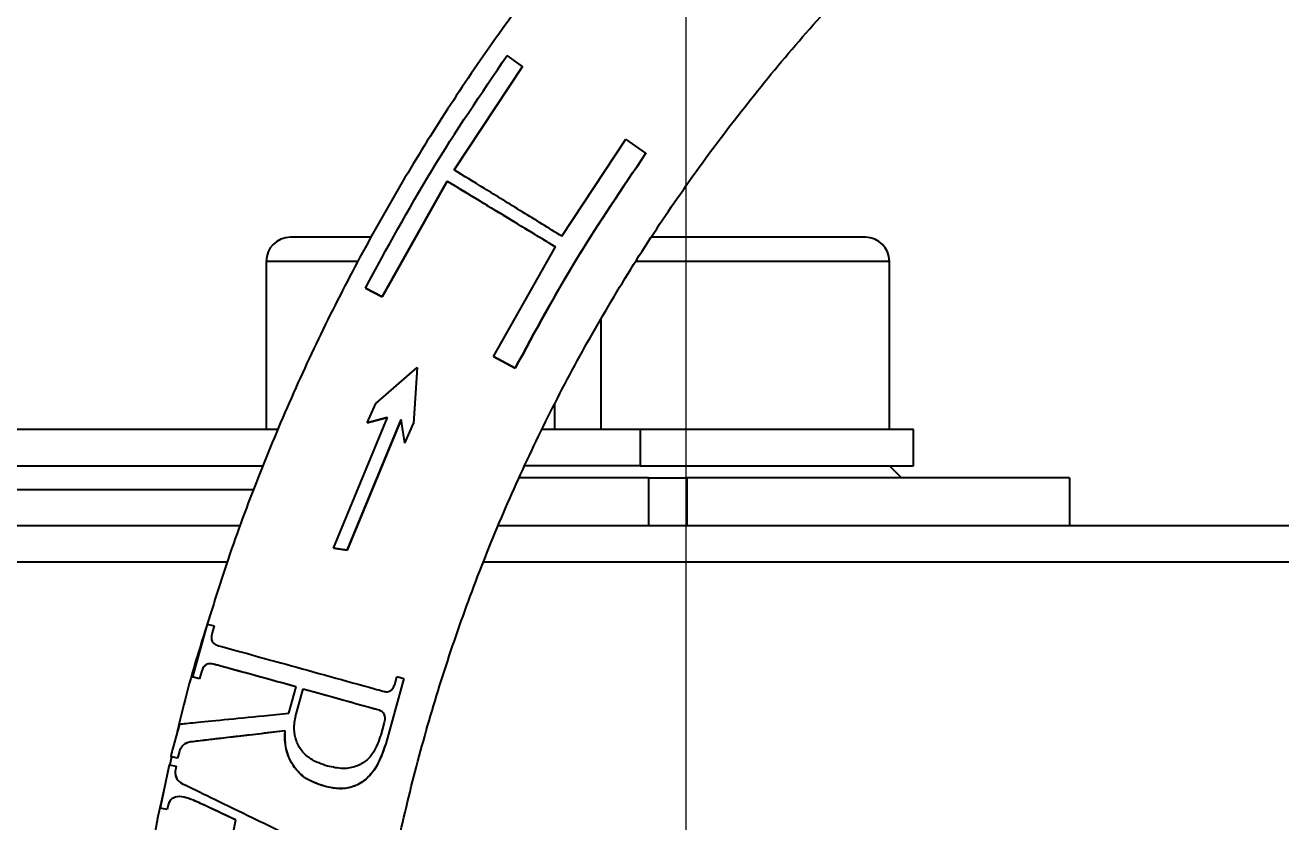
# Model space of a CAD drawing. Header units: millimetres. Extents: x 2404 to 4548, y 1024 to 2541.
# Drawn here: x 3092.6 to 3197, y 1456 to 1522.3 of the extents above; entities that cross this region are included whole.
import ezdxf

# ---------------------------------------------------------------- set-up
doc = ezdxf.new("R2010")
doc.units = ezdxf.units.MM
doc.layers.add('AM_5', color=3, linetype='Continuous', lineweight=25)
doc.styles.add('SLDTEXTSTYLE1', font='txt.shx', dxfattribs={"width": 0.7, "bigfont": 'gbcbig.shx'})
doc.dimstyles.new('SLDDIMSTYLE12$0', dxfattribs={"dimtxt": 12, "dimasz": 10, "dimexe": 0, "dimexo": 0.0625, "dimgap": 0.875, "dimtad": 1, "dimdec": 1, "dimlfac": 1.8, "dimrnd": 1e-09, "dimzin": 12, "dimdsep": 46, "dimtxsty": 'SLDTEXTSTYLE1', "dimcen": 0.09, "dimdle": 8.16, "dimclrd": 3, "dimclre": 3, "dimadec": 0, "dimazin": 3, "dimtfac": 1, "dimtdec": 1, "dimtofl": 0, "dimtmove": 0, "dimatfit": 3, "dimfxl": 0, "dimfrac": 2, "dimtolj": 1, "dimlwd": 5, "dimlwe": 5, "dimarcsym": 0})

# ---------------------------------------------------------------- blocks, each defined once
blk = doc.blocks.new('*D69')
at = {"layer": 'AM_5', "color": 3, "linetype": 'Continuous', "lineweight": 5, "transparency": 16777216}
for p, q in [((3147.59, 1455.39), (3147.59, 1604.5)), ((3260.37, 1604.5), (3157.59, 1604.5))]:
    blk.add_line(p, q, dxfattribs=at)
at = {"layer": 'AM_5', "color": 3, "lineweight": 5, "transparency": 16777216}
blk.add_line((3270.37, 1420.92), (3270.37, 1604.5), dxfattribs=at)
at = {"layer": 'AM_5', "color": 3, "transparency": 16777216}
for points in [[(3157.59, 1606.17), (3157.59, 1602.84), (3147.59, 1604.5)], [(3260.37, 1606.17), (3260.37, 1602.84), (3270.37, 1604.5)]]:
    blk.add_solid(points, dxfattribs=at)
at = {"layer": 'Defpoints', "color": 0, "transparency": 16777216}
for p in [(3147.59, 1604.5), (3147.59, 1455.33), (3270.37, 1420.86)]:
    blk.add_point(p, dxfattribs=at)
at = {"layer": 'AM_5', "color": 0, "transparency": 16777216, "insert": (3208.98, 1611.38), "char_height": 12, "attachment_point": 5, "style": 'SLDTEXTSTYLE1'}
blk.add_mtext('\\A1;123', dxfattribs=at)
blk = doc.blocks.new('*D72')
at = {"layer": 'AM_5', "color": 3, "linetype": 'Continuous', "lineweight": 5, "transparency": 16777216}
for p, q in [((2985.09, 1397.93), (2985.09, 1573.33)), ((3137.59, 1573.33), (2995.09, 1573.33))]:
    blk.add_line(p, q, dxfattribs=at)
at = {"layer": 'AM_5', "color": 3, "lineweight": 5, "transparency": 16777216}
blk.add_line((3147.59, 1454.63), (3147.59, 1573.33), dxfattribs=at)
at = {"layer": 'AM_5', "color": 3, "transparency": 16777216}
for points in [[(2995.09, 1575), (2995.09, 1571.67), (2985.09, 1573.33)], [(3137.59, 1575), (3137.59, 1571.67), (3147.59, 1573.33)]]:
    blk.add_solid(points, dxfattribs=at)
at = {"layer": 'Defpoints', "color": 0, "transparency": 16777216}
for p in [(2985.09, 1573.33), (3147.59, 1454.57), (2985.09, 1397.87)]:
    blk.add_point(p, dxfattribs=at)
at = {"layer": 'AM_5', "color": 0, "transparency": 16777216, "insert": (3066.34, 1580.21), "char_height": 12, "attachment_point": 5, "style": 'SLDTEXTSTYLE1'}
blk.add_mtext('\\A1;165', dxfattribs=at)

msp = doc.modelspace()

# ---------------------------------------------------------------- linework, layer by layer
at = {"color": 7, "linetype": 'Continuous', "lineweight": 25}
for p, q in [((3133.99, 1518.835), (3132.702, 1519.74)), ((3128.304, 1510.22), (3133.99, 1518.835)), ((3133.99, 1518.833), (3128.304, 1510.218)), ((3133.99, 1518.835), (3133.99, 1518.833)), ((3137.257, 1504.706), (3142.586, 1512.78)), ((3144.248, 1511.606), (3142.586, 1512.78)), ((3144.248, 1511.606), (3144.248, 1511.6)), ((3122.31, 1499.657), (3127.728, 1509.278)), ((3127.728, 1509.276), (3122.31, 1499.655)), ((3127.728, 1509.276), (3127.728, 1509.278)), ((3131.581, 1494.695), (3136.717, 1503.824)), ((3112.668, 1502.618), (3112.668, 1488.618)), ((3120.281, 1502.618), (3112.668, 1502.618)), ((3164.493, 1502.618), (3143.392, 1502.618)), ((3164.493, 1488.618), (3164.493, 1502.618)), ((3120.92, 1500.398), (3122.31, 1499.657)), ((3120.92, 1500.396), (3120.92, 1500.398)), ((3122.31, 1499.655), (3120.92, 1500.396)), ((3122.31, 1499.657), (3122.31, 1499.655)), ((3140.493, 1497.82), (3140.493, 1488.618)), ((3131.581, 1494.69), (3131.581, 1494.695)), ((3131.581, 1494.695), (3133.374, 1493.733)), ((3133.374, 1493.727), (3131.581, 1494.69)), ((3121.782, 1490.801), (3125.211, 1493.795)), ((3125.211, 1493.795), (3124.911, 1489.116)), ((3125.211, 1493.792), (3124.911, 1489.113)), ((3125.211, 1493.792), (3125.211, 1493.795)), ((3133.374, 1493.733), (3133.374, 1493.727)), ((3121.052, 1489.187), (3121.782, 1490.801)), ((3136.668, 1488.618), (3136.668, 1490.791)), ((3118.277, 1478.761), (3122.765, 1489.632)), ((3119.392, 1478.595), (3123.901, 1489.464)), ((3123.901, 1489.461), (3119.392, 1478.592)), ((3121.052, 1489.187), (3122.729, 1489.638)), ((3122.729, 1489.635), (3121.052, 1489.184)), ((3121.052, 1489.184), (3121.052, 1489.187)), ((3122.729, 1489.638), (3122.765, 1489.632)), ((3122.729, 1489.638), (3122.729, 1489.635)), ((3123.901, 1489.464), (3123.901, 1489.461)), ((3124.185, 1487.506), (3123.901, 1489.464)), ((3124.185, 1487.502), (3123.901, 1489.461)), ((3113.618, 1488.618), (2948.493, 1488.618)), ((3124.185, 1487.506), (3124.911, 1489.116)), ((3124.911, 1489.116), (3124.911, 1489.113)), ((3143.76, 1488.618), (3135.582, 1488.618)), ((3166.493, 1488.618), (3143.76, 1488.618)), ((3143.76, 1488.618), (3143.76, 1485.618)), ((3166.493, 1485.618), (3166.493, 1488.618)), ((3124.185, 1487.502), (3124.185, 1487.506)), ((2948.493, 1485.618), (3112.387, 1485.618)), ((3143.76, 1485.618), (3134.153, 1485.618)), ((3143.76, 1485.618), (3166.493, 1485.618)), ((3165.493, 1484.618), (3164.493, 1485.618)), ((3144.467, 1484.618), (3133.695, 1484.618)), ((3144.467, 1484.618), (3144.467, 1480.618)), ((3144.467, 1484.618), (3147.649, 1484.618)), ((3147.649, 1484.618), (3147.649, 1480.618)), ((3179.469, 1484.618), (3147.649, 1484.618)), ((3179.469, 1484.618), (3179.469, 1480.618)), ((3111.6, 1483.618), (2988.553, 1483.618)), ((3118.277, 1478.761), (3119.392, 1478.595)), ((3118.277, 1478.758), (3118.277, 1478.761)), ((3119.392, 1478.592), (3118.277, 1478.758)), ((3119.392, 1478.595), (3119.392, 1478.592)), ((2938.821, 1477.618), (3109.424, 1477.618)), ((3130.728, 1477.618), (3207.497, 1477.618)), ((3107.761, 1472.444), (3106.542, 1468.044)), ((3107.761, 1472.444), (3108.337, 1472.288)), ((3108.337, 1472.288), (3108.176, 1471.713)), ((3108.337, 1472.286), (3108.176, 1471.711)), ((3108.176, 1471.711), (3108.176, 1471.713)), ((3108.337, 1472.286), (3108.337, 1472.288)), ((3107.278, 1468.463), (3107.117, 1467.887)), ((3107.278, 1468.461), (3107.117, 1467.886)), ((3107.278, 1468.461), (3107.278, 1468.463)), ((3108.279, 1469.112), (3108.279, 1469.113)), ((3107.117, 1467.887), (3106.542, 1468.044)), ((3106.542, 1468.044), (3106.542, 1468.042)), ((3106.542, 1468.042), (3106.632, 1468.017)), ((3107.117, 1467.886), (3106.632, 1468.017)), ((3107.117, 1467.886), (3107.117, 1467.887)), ((3124.113, 1467.927), (3122.602, 1462.475)), ((3124.112, 1467.92), (3122.602, 1462.468)), ((3123.38, 1467.512), (3123.541, 1468.087)), ((3123.541, 1468.087), (3124.113, 1467.927)), ((3124.112, 1467.92), (3124.113, 1467.927)), ((3114.557, 1465.019), (3115.164, 1467.218)), ((3115.154, 1464.956), (3115.736, 1467.058)), ((3115.154, 1464.953), (3115.736, 1467.055)), ((3115.736, 1467.055), (3115.736, 1467.058)), ((3121.953, 1465.332), (3121.953, 1465.326)), ((3105.453, 1464.122), (3104.9, 1462.123)), ((3115.154, 1464.956), (3115.154, 1464.953)), ((3122.482, 1464.262), (3122.186, 1463.208)), ((3114.249, 1463.554), (3114.249, 1463.557)), ((3106.381, 1462.634), (3106.381, 1462.636)), ((3114.238, 1462.592), (3114.238, 1462.589)), ((3122.602, 1462.468), (3122.602, 1462.475)), ((3104.798, 1461.419), (3104.64, 1460.727)), ((3105.287, 1461.288), (3104.737, 1461.436)), ((3104.737, 1461.436), (3104.932, 1461.382)), ((3105.287, 1461.286), (3104.932, 1461.382)), ((3105.447, 1461.863), (3105.287, 1461.288)), ((3105.447, 1461.861), (3105.287, 1461.286)), ((3105.287, 1461.286), (3105.287, 1461.288)), ((3105.447, 1461.861), (3105.447, 1461.863)), ((3104.6, 1460.736), (3103.856, 1457.128)), ((3104.6, 1460.736), (3105.185, 1460.62)), ((3105.185, 1460.62), (3105.126, 1460.327)), ((3105.185, 1460.618), (3105.126, 1460.325)), ((3105.126, 1460.325), (3105.126, 1460.327)), ((3105.185, 1460.618), (3105.185, 1460.62)), ((3105.149, 1459.832), (3105.238, 1459.578)), ((3117.504, 1458.946), (3117.504, 1458.95)), ((3104.441, 1457.012), (3103.856, 1457.128)), ((3103.856, 1457.128), (3103.856, 1457.127)), ((3103.985, 1457.101), (3103.856, 1457.127)), ((3104.441, 1457.01), (3103.985, 1457.101)), ((3104.5, 1457.305), (3104.441, 1457.012)), ((3104.5, 1457.303), (3104.441, 1457.01)), ((3104.441, 1457.01), (3104.441, 1457.012)), ((3104.5, 1457.303), (3104.5, 1457.305)), ((3106.633, 1457.784), (3106.633, 1457.786)), ((3109.246, 1451.758), (3110.155, 1456.146))]:
    msp.add_line(p, q, dxfattribs=at)
for centre, radius, start, end in [((3114.668, 1502.618), 2, 90, 180), ((3162.493, 1502.618), 2, 0, 90), ((3270.595, 1422.361), 75, 130.5515, 212.46111), ((3271.244, 1422.381), 171.026, 166.5631, 166.79964)]:
    msp.add_arc(centre, radius, start, end, dxfattribs=at)
for points, knots in [([(3270.162, 1252.13), (3272.722, 1252.154), (3276.302, 1252.189), (3281.572, 1252.468), (3286.036, 1252.803), (3291.352, 1253.369), (3296.921, 1254.142), (3302.735, 1255.152), (3308.706, 1256.408), (3314.782, 1257.919), (3320.92, 1259.69), (3327.085, 1261.724), (3333.249, 1264.023), (3339.385, 1266.589), (3345.473, 1269.419), (3351.493, 1272.513), (3357.426, 1275.867), (3363.255, 1279.48), (3368.965, 1283.345), (3374.54, 1287.459), (3379.967, 1291.816), (3385.233, 1296.411), (3390.324, 1301.235), (3395.229, 1306.283), (3399.936, 1311.546), (3404.434, 1317.016), (3408.712, 1322.684), (3412.761, 1328.541), (3416.571, 1334.578), (3420.132, 1340.784), (3423.437, 1347.148), (3426.478, 1353.661), (3429.247, 1360.31), (3431.738, 1367.085), (3433.943, 1373.972), (3435.858, 1380.961), (3437.476, 1388.039), (3438.794, 1395.192), (3439.807, 1402.409), (3440.512, 1409.676), (3440.904, 1416.981), (3440.983, 1424.309), (3440.746, 1431.647), (3440.192, 1438.981), (3439.32, 1446.299), (3438.13, 1453.586), (3436.622, 1460.829), (3434.797, 1468.013), (3432.656, 1475.126), (3430.202, 1482.154), (3427.437, 1489.082), (3424.365, 1495.898), (3420.988, 1502.589), (3417.31, 1509.141), (3413.336, 1515.541), (3409.071, 1521.776), (3404.52, 1527.834), (3399.688, 1533.703), (3394.581, 1539.369), (3389.205, 1544.822), (3383.758, 1549.869), (3378.284, 1554.522), (3372.826, 1558.791), (3367.201, 1562.833), (3361.42, 1566.642), (3355.492, 1570.21), (3349.43, 1573.532), (3343.244, 1576.602), (3336.948, 1579.416), (3330.554, 1581.968), (3324.079, 1584.254), (3317.541, 1586.27), (3310.966, 1588.012), (3304.393, 1589.477), (3297.899, 1590.659), (3291.61, 1591.556), (3286.086, 1592.139), (3281.203, 1592.507), (3276.379, 1592.747), (3270.405, 1592.864), (3264.888, 1592.753), (3259.619, 1592.482), (3255.154, 1592.144), (3249.838, 1591.579), (3244.269, 1590.806), (3238.456, 1589.796), (3232.485, 1588.54), (3226.409, 1587.029), (3220.271, 1585.258), (3214.105, 1583.224), (3207.942, 1580.925), (3201.805, 1578.359), (3195.717, 1575.529), (3189.697, 1572.435), (3183.765, 1569.081), (3177.936, 1565.469), (3172.226, 1561.603), (3166.65, 1557.489), (3161.223, 1553.132), (3155.957, 1548.537), (3150.866, 1543.713), (3145.961, 1538.665), (3141.254, 1533.402), (3136.756, 1527.932), (3132.478, 1522.264), (3128.43, 1516.407), (3124.62, 1510.37), (3121.058, 1504.164), (3117.753, 1497.8), (3114.711, 1491.288), (3111.949, 1484.636), (3109.612, 1478.354), (3108.333, 1474.249), (3107.77, 1472.441)], [0, 0, 0, 0, 0.01020738, 0.01427401, 0.02103699, 0.02805607, 0.03558666, 0.0434511, 0.05157826, 0.05991132, 0.06840986, 0.07704394, 0.08579098, 0.09463359, 0.10355821, 0.11255405, 0.12161242, 0.13072624, 0.1398897, 0.14909794, 0.15834689, 0.16763314, 0.17695375, 0.18630622, 0.19568842, 0.20509849, 0.21453484, 0.22399606, 0.23348097, 0.24298851, 0.25251779, 0.26206801, 0.27163852, 0.28122873, 0.29083816, 0.30046642, 0.31011319, 0.31977821, 0.32946132, 0.33916239, 0.34888138, 0.35861831, 0.36837328, 0.37814642, 0.38793798, 0.39774825, 0.40757761, 0.41742653, 0.42729557, 0.4371854, 0.4470968, 0.45703069, 0.46698816, 0.47697044, 0.48697902, 0.49701559, 0.50708218, 0.51718117, 0.52731537, 0.53748817, 0.54770366, 0.5569145, 0.56612256, 0.57532659, 0.5845258, 0.59371913, 0.60290519, 0.61208206, 0.62124705, 0.63039624, 0.63952364, 0.64861966, 0.65766788, 0.66663751, 0.67546331, 0.68397889, 0.69196332, 0.69760555, 0.70350123, 0.71121989, 0.72142727, 0.72549391, 0.73225688, 0.73927596, 0.74680655, 0.754671, 0.76279816, 0.77113122, 0.77962976, 0.78826384, 0.79701087, 0.80585349, 0.81477811, 0.82377394, 0.83283231, 0.84194614, 0.85110959, 0.86031783, 0.86956679, 0.87885303, 0.88817364, 0.89752611, 0.90690831, 0.91631839, 0.92575473, 0.93521596, 0.94470086, 0.95420841, 0.96373768, 0.97328791, 0.98285841, 0.99244862, 1, 1, 1, 1]), ([(3162.011, 1318.537), (3161.05, 1319.538), (3158.56, 1322.13), (3154.779, 1326.543), (3150.647, 1331.746), (3146.747, 1337.151), (3143.077, 1342.738), (3139.651, 1348.499), (3136.477, 1354.423), (3133.563, 1360.498), (3130.918, 1366.713), (3128.55, 1373.055), (3126.466, 1379.512), (3124.671, 1386.071), (3123.171, 1392.72), (3121.972, 1399.444), (3121.078, 1406.229), (3120.492, 1413.063), (3120.219, 1419.931), (3120.26, 1426.818), (3120.617, 1433.711), (3121.292, 1440.595), (3122.286, 1447.455), (3123.597, 1454.277), (3125.226, 1461.046), (3127.172, 1467.748), (3129.432, 1474.368), (3132.004, 1480.891), (3134.885, 1487.304), (3138.071, 1493.592), (3141.559, 1499.74), (3145.344, 1505.736), (3149.42, 1511.565), (3153.783, 1517.214), (3158.427, 1522.67), (3163.346, 1527.919), (3168.355, 1532.775), (3173.41, 1537.247), (3178.469, 1541.345), (3183.695, 1545.222), (3189.089, 1548.852), (3193.565, 1551.65), (3196.29, 1553.146), (3197.116, 1553.6)], [0, 0, 0, 0, 0.0151775, 0.0393292, 0.0635604, 0.0878663, 0.1122429, 0.1366868, 0.161195, 0.1857649, 0.2103945, 0.2350819, 0.2598255, 0.2846241, 0.3094766, 0.3343824, 0.3593409, 0.3843518, 0.409415, 0.4345306, 0.4596989, 0.4849206, 0.5101965, 0.5355275, 0.5609152, 0.5863611, 0.6118672, 0.6374358, 0.6630699, 0.6887726, 0.714548, 0.7404006, 0.7663359, 0.7923603, 0.8184816, 0.8447092, 0.8710544, 0.8948026, 0.918543, 0.942272, 0.9659875, 0.9896862, 1, 1, 1, 1]), ([(3120.92, 1500.398), (3122.706, 1503.694), (3126.308, 1510.34), (3130.559, 1516.59), (3132.702, 1519.74)], [0, 0, 0, 0, 0.4959948, 1, 1, 1, 1]), ([(3133.374, 1493.733), (3135.031, 1496.797), (3138.353, 1502.939), (3142.28, 1508.712), (3144.248, 1511.606)], [0, 0, 0, 0, 0.498853, 1, 1, 1, 1]), ([(3144.248, 1511.6), (3142.284, 1508.713), (3138.357, 1502.94), (3135.035, 1496.798), (3133.374, 1493.727)], [0, 0, 0, 0, 0.4999997, 1, 1, 1, 1]), ([(3137.257, 1504.706), (3136.158, 1505.384), (3133.961, 1506.74), (3130.759, 1508.711), (3129.106, 1509.727), (3128.304, 1510.22)], [0, 0, 0, 0, 0.3399037, 0.6798075, 1, 1, 1, 1]), ([(3127.728, 1509.278), (3128.587, 1508.758), (3130.306, 1507.717), (3133.54, 1505.755), (3135.679, 1504.455), (3136.717, 1503.824)], [0, 0, 0, 0, 0.3398837, 0.6797674, 1, 1, 1, 1]), ([(3136.717, 1503.819), (3135.789, 1504.384), (3133.932, 1505.513), (3131.017, 1507.283), (3128.956, 1508.533), (3127.98, 1509.123), (3127.728, 1509.276)], [0, 0, 0, 0, 0.2986442, 0.5972884, 0.8959326, 1, 1, 1, 1]), ([(3121.364, 1504.618), (3119.96, 1504.618), (3118.669, 1504.618), (3115.721, 1504.618), (3114.668, 1504.618), (3114.668, 1504.618)], [0.60705525, 0.60705525, 0.60705525, 0.60705525, 0.75, 0.75, 1, 1, 1, 1]), ([(3162.493, 1504.618), (3162.493, 1504.618), (3161.906, 1504.618), (3159.709, 1504.618), (3158.147, 1504.618), (3154.492, 1504.618), (3152.482, 1504.618), (3148.602, 1504.618), (3146.82, 1504.618), (3145.422, 1504.618)], [0, 0, 0, 0, 0.25, 0.25, 0.5, 0.5, 0.75, 0.75, 1, 1, 1, 1]), ([(3110.473, 1480.618), (3109.019, 1480.618), (3103.553, 1480.618), (3093.987, 1480.618), (3081.805, 1480.618), (3069.626, 1480.618), (3061.537, 1480.618), (3057.493, 1480.618)], [0.60724687, 0.60724687, 0.60724687, 0.60724687, 0.64030982, 0.73118006, 0.82205402, 0.91102609, 1, 1, 1, 1]), ([(3209.351, 1480.618), (3183.603, 1480.618), (3178.426, 1480.618), (3168.08, 1480.618), (3154.664, 1480.618), (3142.521, 1480.618), (3135.297, 1480.618), (3131.948, 1480.618)], [0, 0, 0, 0, 0.02308155, 0.1464587, 0.27023433, 0.36308637, 0.44187617, 0.44187617, 0.44187617, 0.44187617]), ([(3107.701, 1472.225), (3107.565, 1471.805), (3106.689, 1469.088), (3105.87, 1466.124), (3105.287, 1463.559), (3105.24, 1463.349)], [0, 0, 0, 0, 0.1434791, 0.9298796, 1, 1, 1, 1]), ([(3108.176, 1471.713), (3108.156, 1471.628), (3108.115, 1471.459), (3108.108, 1471.232), (3108.154, 1471.003), (3108.331, 1470.781), (3108.558, 1470.697), (3108.705, 1470.643)], [0, 0, 0, 0, 0.1147252, 0.230666, 0.3465482, 0.5756181, 1, 1, 1, 1]), ([(3108.176, 1471.711), (3108.155, 1471.625), (3108.113, 1471.456), (3108.117, 1471.318), (3108.118, 1471.249)], [0, 0, 0, 0, 0.5032038, 1, 1, 1, 1]), ([(3108.705, 1470.643), (3109.444, 1470.44), (3110.923, 1470.035), (3114.261, 1469.113), (3117.967, 1468.087), (3120.745, 1467.316), (3122.144, 1466.927), (3122.378, 1466.862)], [0, 0, 0, 0, 0.2380124, 0.4760235, 0.7140633, 0.9521345, 1, 1, 1, 1]), ([(3108.279, 1469.113), (3108.088, 1469.145), (3107.827, 1469.188), (3107.537, 1468.954), (3107.409, 1468.789), (3107.331, 1468.628), (3107.295, 1468.516), (3107.278, 1468.463)], [0, 0, 0, 0, 0.5403565, 0.7362537, 0.8378676, 0.9221122, 1, 1, 1, 1]), ([(3108.279, 1469.112), (3108.084, 1469.143), (3107.819, 1469.185), (3107.532, 1468.947), (3107.407, 1468.784), (3107.331, 1468.623), (3107.295, 1468.514), (3107.278, 1468.461)], [0, 0, 0, 0, 0.5426127, 0.7382378, 0.8393163, 0.9231634, 1, 1, 1, 1]), ([(3115.164, 1467.218), (3113.984, 1467.544), (3111.623, 1468.196), (3109.427, 1468.8), (3108.516, 1469.049), (3108.279, 1469.113)], [0, 0, 0, 0, 0.425234, 0.8504686, 1, 1, 1, 1]), ([(3115.164, 1467.215), (3114.109, 1467.506), (3111.998, 1468.09), (3109.668, 1468.731), (3108.663, 1469.006), (3108.279, 1469.112)], [0, 0, 0, 0, 0.3817561, 0.7635127, 1, 1, 1, 1]), ([(3122.378, 1466.862), (3122.499, 1466.836), (3122.683, 1466.798), (3122.937, 1466.846), (3123.118, 1466.964), (3123.28, 1467.192), (3123.342, 1467.389), (3123.38, 1467.512)], [0, 0, 0, 0, 0.2742213, 0.4218346, 0.5710505, 0.7336104, 1, 1, 1, 1]), ([(3115.736, 1467.058), (3116.992, 1466.71), (3119.115, 1466.121), (3121.129, 1465.561), (3121.953, 1465.332)], [0, 0, 0, 0, 0.59123792, 1, 1, 1, 1]), ([(3115.736, 1467.055), (3116.834, 1466.75), (3119.048, 1466.136), (3120.979, 1465.597), (3121.953, 1465.326)], [0, 0, 0, 0, 0.4956769, 1, 1, 1, 1]), ([(3121.953, 1465.332), (3122.08, 1465.285), (3122.277, 1465.214), (3122.452, 1464.983), (3122.524, 1464.75), (3122.539, 1464.502), (3122.499, 1464.336), (3122.482, 1464.262)], [0, 0, 0, 0, 0.30576076, 0.47235167, 0.63798104, 0.83773254, 1, 1, 1, 1]), ([(3121.953, 1465.326), (3122.066, 1465.286), (3122.25, 1465.221), (3122.432, 1465.01), (3122.507, 1464.839), (3122.512, 1464.733), (3122.512, 1464.715)], [0, 0, 0, 0, 0.4172442, 0.6823875, 0.9479462, 1, 1, 1, 1]), ([(3105.453, 1464.122), (3105.813, 1464.159), (3106.532, 1464.233), (3109.087, 1464.486), (3111.898, 1464.761), (3113.851, 1464.95), (3114.557, 1465.019)], [0, 0, 0, 0, 0.2764618, 0.55256, 0.838275, 1, 1, 1, 1]), ([(3117.765, 1460.628), (3117.277, 1460.794), (3116.48, 1461.067), (3115.584, 1461.849), (3115.136, 1462.728), (3114.938, 1463.749), (3115.039, 1464.502), (3115.143, 1464.913), (3115.154, 1464.956)], [0, 0, 0, 0, 0.2685044, 0.4379066, 0.6082478, 0.7778738, 0.976771, 1, 1, 1, 1]), ([(3114.249, 1463.557), (3113.579, 1463.479), (3112.219, 1463.321), (3110.335, 1463.102), (3108.624, 1462.901), (3107.299, 1462.745), (3106.646, 1462.667), (3106.381, 1462.636)], [0, 0, 0, 0, 0.2097918, 0.4254492, 0.6353283, 0.851928, 1, 1, 1, 1]), ([(3114.249, 1463.554), (3113.027, 1463.412), (3111.201, 1463.2), (3109.075, 1462.952), (3107.566, 1462.774), (3106.793, 1462.683), (3106.381, 1462.634)], [0, 0, 0, 0, 0.3863316, 0.5775517, 0.7748553, 1, 1, 1, 1]), ([(3117.504, 1458.946), (3116.921, 1459.147), (3115.97, 1459.476), (3114.876, 1460.586), (3114.304, 1461.866), (3114.183, 1462.934), (3114.242, 1463.485), (3114.249, 1463.554)], [0, 0, 0, 0, 0.3011388, 0.4914699, 0.7324684, 0.9663961, 1, 1, 1, 1]), ([(3117.504, 1458.95), (3116.901, 1459.161), (3115.909, 1459.508), (3114.826, 1460.67), (3114.231, 1462.012), (3114.243, 1463.047), (3114.249, 1463.557)], [0, 0, 0, 0, 0.3050065, 0.5015447, 0.75409, 1, 1, 1, 1]), ([(3122.186, 1463.208), (3122.02, 1462.713), (3121.751, 1461.911), (3120.997, 1461.022), (3120.119, 1460.537), (3119, 1460.358), (3118.197, 1460.533), (3117.765, 1460.628)], [0, 0, 0, 0, 0.25993357, 0.42159435, 0.58406301, 0.77645614, 1, 1, 1, 1]), ([(3106.381, 1462.636), (3106.253, 1462.605), (3105.995, 1462.543), (3105.719, 1462.37), (3105.532, 1462.094), (3105.473, 1461.934), (3105.447, 1461.863)], [0, 0, 0, 0, 0.371278, 0.745722, 0.8874132, 1, 1, 1, 1]), ([(3106.381, 1462.634), (3106.251, 1462.603), (3105.99, 1462.54), (3105.718, 1462.365), (3105.533, 1462.095), (3105.473, 1461.933), (3105.447, 1461.861)], [0, 0, 0, 0, 0.3701938, 0.743324, 0.8861883, 1, 1, 1, 1]), ([(3122.602, 1462.475), (3122.378, 1461.807), (3122.007, 1460.706), (3121.035, 1459.525), (3120.028, 1458.902), (3118.822, 1458.674), (3117.977, 1458.851), (3117.504, 1458.95)], [0, 0, 0, 0, 0.2904242, 0.4791568, 0.6380876, 0.7972637, 1, 1, 1, 1]), ([(3122.602, 1462.468), (3122.353, 1461.746), (3121.944, 1460.562), (3120.851, 1459.346), (3119.719, 1458.785), (3118.558, 1458.705), (3117.829, 1458.872), (3117.504, 1458.946)], [0, 0, 0, 0, 0.3001413, 0.4923107, 0.6851419, 0.859667, 1, 1, 1, 1]), ([(3105.126, 1460.327), (3105.114, 1460.254), (3105.091, 1460.106), (3105.121, 1459.831), (3105.271, 1459.446), (3105.584, 1459.201), (3105.88, 1459.076), (3105.975, 1459.036)], [0, 0, 0, 0, 0.0779004, 0.1566304, 0.3694426, 0.796924, 1, 1, 1, 1]), ([(3105.975, 1459.036), (3106.732, 1458.669), (3108.247, 1457.934), (3111.53, 1456.337), (3114.543, 1454.869), (3116.975, 1453.682), (3118.657, 1452.861), (3119.659, 1452.372), (3120.105, 1452.153)], [0, 0, 0, 0, 0.2229901, 0.445793, 0.6732796, 0.7898135, 0.9063433, 1, 1, 1, 1]), ([(3104.214, 1458.863), (3104.059, 1458.211), (3103.61, 1456.311), (3103.283, 1454.386), (3103.069, 1453.121)], [0, 0, 0, 0, 0.34329231, 1, 1, 1, 1]), ([(3106.633, 1457.784), (3106.355, 1457.889), (3105.785, 1458.106), (3105.229, 1458.113), (3104.862, 1457.953), (3104.693, 1457.794), (3104.575, 1457.572), (3104.53, 1457.422), (3104.507, 1457.332), (3104.5, 1457.303)], [0, 0, 0, 0, 0.32368532, 0.66377176, 0.76347965, 0.88878562, 0.93347068, 0.97831584, 1, 1, 1, 1]), ([(3106.633, 1457.786), (3106.365, 1457.889), (3105.82, 1458.098), (3105.272, 1458.112), (3104.897, 1457.98), (3104.711, 1457.821), (3104.572, 1457.573), (3104.525, 1457.406), (3104.503, 1457.317), (3104.5, 1457.305)], [0, 0, 0, 0, 0.3181987, 0.6465518, 0.7500252, 0.8810736, 0.9358527, 0.9908441, 1, 1, 1, 1]), ([(3110.155, 1456.146), (3109.105, 1456.635), (3107.813, 1457.237), (3106.819, 1457.699), (3106.633, 1457.786)], [0, 0, 0, 0, 0.812741, 1, 1, 1, 1]), ([(3110.155, 1456.143), (3109.201, 1456.588), (3107.905, 1457.192), (3106.899, 1457.66), (3106.633, 1457.784)], [0, 0, 0, 0, 0.7351591, 1, 1, 1, 1])]:
    msp.add_open_spline(points, degree=3, knots=knots, dxfattribs=at)
msp.add_open_spline([(3145.422, 1504.618), (3145.156, 1504.618), (3144.907, 1504.618), (3144.675, 1504.618)], degree=3, dxfattribs=at)

# ---------------------------------------------------------------- dimensions: what is measured, and where the dimension line sits
at = {"layer": 'AM_5'}
dim = msp.add_linear_dim(base=(3147.594, 1604.502), p1=(3270.369, 1420.861), p2=(3147.594, 1455.327), angle=360, text='123', dimstyle='SLDDIMSTYLE12$0', override={"dimlfac": 1}, dxfattribs=at)
dim.commit()
dim.dimension.update_dxf_attribs({"geometry": '*D69', "text_midpoint": (3208.982, 1611.377)})
dim = msp.add_linear_dim(base=(2985.094, 1573.334), p1=(3147.594, 1454.569), p2=(2985.094, 1397.871), angle=360, text='165', dimstyle='SLDDIMSTYLE12$0', override={"dimlfac": 1}, dxfattribs=at)
dim.commit()
dim.dimension.update_dxf_attribs({"geometry": '*D72', "text_midpoint": (3066.344, 1573.334), "dimtype": 160})

doc.saveas('drawing.dxf')
